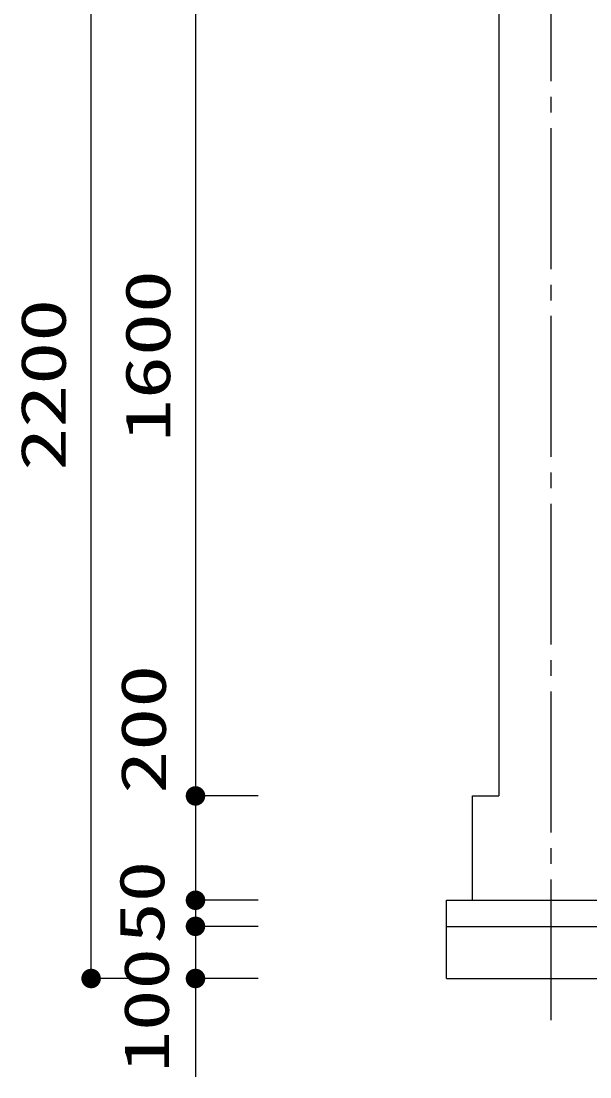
# Model space of a CAD drawing. Units: millimetres, scale not verified. Extents: x -8915 to 8404, y -6690 to 5387.
# Drawn here: x -1267 to -177, y -4285 to -2261 of the extents above; entities that cross this region are included whole.
import ezdxf
from ezdxf.enums import TextEntityAlignment as Align

# ---------------------------------------------------------------- set-up
doc = ezdxf.new("R2010")
doc.units = ezdxf.units.MM
doc.header["$LTSCALE"] = 30
doc.linetypes.add('CHAIN2', pattern=[12, 9, -1, 1, -1])
doc.layers.add('0-2_SEISAKU', color=2, linetype='Continuous', lineweight=25)
doc.layers.add('0-6_SUNPO', color=7, linetype='Continuous', lineweight=25)
doc.styles.add('ＭＳ ゴシック', font='')
doc.styles.get('ＭＳ ゴシック').set_extended_font_data('MS Gothic')

msp = doc.modelspace()

# ---------------------------------------------------------------- linework, layer by layer
at = {"layer": '0-2_SEISAKU', "linetype": 'CHAIN2'}
msp.add_line((-251.51, -1746.17), (-251.51, -4196.17), dxfattribs=at)
at = {"layer": '0-2_SEISAKU'}
for p, q in [((-351.51, -2096.17), (-351.51, -3746.17)), ((-401.51, -3946.17), (-401.51, -3746.17)), ((-401.51, -3746.17), (-351.51, -3746.17)), ((-451.52, -3946.17), (1268.48, -3946.17)), ((-451.52, -4096.17), (-451.52, -3946.17)), ((-451.52, -3996.17), (1268.48, -3996.17)), ((-451.52, -4096.17), (1268.48, -4096.17))]:
    msp.add_line(p, q, dxfattribs=at)
at = {"layer": '0-6_SUNPO', "color": 4}
for p, q in [((-1132.57, -4096.17), (-1132.57, -1896.17)), ((-932.57, -2146.17), (-932.57, -3746.17)), ((-812.57, -3746.17), (-932.57, -3746.17)), ((-812.57, -3746.17), (-932.57, -3746.17)), ((-932.57, -3746.17), (-932.57, -3946.17)), ((-812.57, -3946.17), (-932.57, -3946.17)), ((-812.57, -3946.17), (-932.57, -3946.17)), ((-932.57, -3946.17), (-932.57, -3996.17)), ((-812.57, -3996.17), (-932.57, -3996.17)), ((-812.57, -3996.17), (-932.57, -3996.17)), ((-932.57, -3996.17), (-932.57, -4096.17)), ((-1012.57, -4096.17), (-1132.57, -4096.17)), ((-812.57, -4096.17), (-932.57, -4096.17)), ((-932.57, -4105.54), (-932.57, -4284.76))]:
    msp.add_line(p, q, dxfattribs=at)
at = {"layer": '0-6_SUNPO'}
for points in [[(-950.96, -3742.51), (-932.57, -3746.17), (-951.32, -3746.17)], [(-950.96, -3742.51), (-932.57, -3746.17), (-951.32, -3746.17)], [(-949.89, -3738.99), (-932.57, -3746.17), (-950.96, -3742.51)], [(-949.89, -3738.99), (-932.57, -3746.17), (-950.96, -3742.51)], [(-948.16, -3735.75), (-932.57, -3746.17), (-949.89, -3738.99)], [(-948.16, -3735.75), (-932.57, -3746.17), (-949.89, -3738.99)], [(-945.83, -3732.91), (-932.57, -3746.17), (-948.16, -3735.75)], [(-945.83, -3732.91), (-932.57, -3746.17), (-948.16, -3735.75)], [(-942.99, -3730.58), (-932.57, -3746.17), (-945.83, -3732.91)], [(-942.99, -3730.58), (-932.57, -3746.17), (-945.83, -3732.91)], [(-939.75, -3728.84), (-932.57, -3746.17), (-942.99, -3730.58)], [(-939.75, -3728.84), (-932.57, -3746.17), (-942.99, -3730.58)], [(-936.23, -3727.78), (-932.57, -3746.17), (-939.75, -3728.84)], [(-936.23, -3727.78), (-932.57, -3746.17), (-939.75, -3728.84)], [(-932.57, -3727.42), (-932.57, -3746.17), (-936.23, -3727.78)], [(-932.57, -3727.42), (-932.57, -3746.17), (-936.23, -3727.78)], [(-928.91, -3727.78), (-932.57, -3746.17), (-932.57, -3727.42)], [(-928.91, -3727.78), (-932.57, -3746.17), (-932.57, -3727.42)], [(-925.4, -3728.84), (-932.57, -3746.17), (-928.91, -3727.78)], [(-925.4, -3728.84), (-932.57, -3746.17), (-928.91, -3727.78)], [(-922.15, -3730.58), (-932.57, -3746.17), (-925.4, -3728.84)], [(-922.15, -3730.58), (-932.57, -3746.17), (-925.4, -3728.84)], [(-919.31, -3732.91), (-932.57, -3746.17), (-922.15, -3730.58)], [(-919.31, -3732.91), (-932.57, -3746.17), (-922.15, -3730.58)], [(-916.98, -3735.75), (-932.57, -3746.17), (-919.31, -3732.91)], [(-916.98, -3735.75), (-932.57, -3746.17), (-919.31, -3732.91)], [(-915.25, -3738.99), (-932.57, -3746.17), (-916.98, -3735.75)], [(-915.25, -3738.99), (-932.57, -3746.17), (-916.98, -3735.75)], [(-914.18, -3742.51), (-932.57, -3746.17), (-915.25, -3738.99)], [(-914.18, -3742.51), (-932.57, -3746.17), (-915.25, -3738.99)], [(-913.82, -3746.17), (-932.57, -3746.17), (-914.18, -3742.51)], [(-913.82, -3746.17), (-932.57, -3746.17), (-914.18, -3742.51)], [(-951.32, -3746.17), (-932.57, -3746.17), (-950.96, -3749.83)], [(-951.32, -3746.17), (-932.57, -3746.17), (-950.96, -3749.83)], [(-950.96, -3749.83), (-932.57, -3746.17), (-949.89, -3753.34)], [(-950.96, -3749.83), (-932.57, -3746.17), (-949.89, -3753.34)], [(-949.89, -3753.34), (-932.57, -3746.17), (-948.16, -3756.58)], [(-949.89, -3753.34), (-932.57, -3746.17), (-948.16, -3756.58)], [(-948.16, -3756.58), (-932.57, -3746.17), (-945.83, -3759.43)], [(-948.16, -3756.58), (-932.57, -3746.17), (-945.83, -3759.43)], [(-945.83, -3759.43), (-932.57, -3746.17), (-942.99, -3761.76)], [(-945.83, -3759.43), (-932.57, -3746.17), (-942.99, -3761.76)], [(-942.99, -3761.76), (-932.57, -3746.17), (-939.75, -3763.49)], [(-942.99, -3761.76), (-932.57, -3746.17), (-939.75, -3763.49)], [(-939.75, -3763.49), (-932.57, -3746.17), (-936.23, -3764.56)], [(-939.75, -3763.49), (-932.57, -3746.17), (-936.23, -3764.56)], [(-936.23, -3764.56), (-932.57, -3746.17), (-932.57, -3764.92)], [(-936.23, -3764.56), (-932.57, -3746.17), (-932.57, -3764.92)], [(-932.57, -3764.92), (-932.57, -3746.17), (-928.91, -3764.56)], [(-928.91, -3764.56), (-932.57, -3746.17), (-925.4, -3763.49)], [(-925.4, -3763.49), (-932.57, -3746.17), (-922.15, -3761.76)], [(-922.15, -3761.76), (-932.57, -3746.17), (-919.31, -3759.43)], [(-919.31, -3759.43), (-932.57, -3746.17), (-916.98, -3756.58)], [(-916.98, -3756.58), (-932.57, -3746.17), (-915.25, -3753.34)], [(-915.25, -3753.34), (-932.57, -3746.17), (-914.18, -3749.83)], [(-914.18, -3749.83), (-932.57, -3746.17), (-913.82, -3746.17)], [(-932.57, -3764.92), (-932.57, -3746.17), (-928.91, -3764.56)], [(-928.91, -3764.56), (-932.57, -3746.17), (-925.4, -3763.49)], [(-925.4, -3763.49), (-932.57, -3746.17), (-922.15, -3761.76)], [(-922.15, -3761.76), (-932.57, -3746.17), (-919.31, -3759.43)], [(-919.31, -3759.43), (-932.57, -3746.17), (-916.98, -3756.58)], [(-916.98, -3756.58), (-932.57, -3746.17), (-915.25, -3753.34)], [(-915.25, -3753.34), (-932.57, -3746.17), (-914.18, -3749.83)], [(-914.18, -3749.83), (-932.57, -3746.17), (-913.82, -3746.17)], [(-950.96, -3942.51), (-932.57, -3946.17), (-951.32, -3946.17)], [(-950.96, -3942.51), (-932.57, -3946.17), (-951.32, -3946.17)], [(-951.32, -3946.17), (-932.57, -3946.17), (-950.96, -3949.83)], [(-951.32, -3946.17), (-932.57, -3946.17), (-950.96, -3949.83)], [(-949.89, -3938.99), (-932.57, -3946.17), (-950.96, -3942.51)], [(-949.89, -3938.99), (-932.57, -3946.17), (-950.96, -3942.51)], [(-950.96, -3949.83), (-932.57, -3946.17), (-949.89, -3953.34)], [(-950.96, -3949.83), (-932.57, -3946.17), (-949.89, -3953.34)], [(-948.16, -3935.75), (-932.57, -3946.17), (-949.89, -3938.99)], [(-948.16, -3935.75), (-932.57, -3946.17), (-949.89, -3938.99)], [(-949.89, -3953.34), (-932.57, -3946.17), (-948.16, -3956.58)], [(-949.89, -3953.34), (-932.57, -3946.17), (-948.16, -3956.58)], [(-945.83, -3932.91), (-932.57, -3946.17), (-948.16, -3935.75)], [(-945.83, -3932.91), (-932.57, -3946.17), (-948.16, -3935.75)], [(-948.16, -3956.58), (-932.57, -3946.17), (-945.83, -3959.43)], [(-948.16, -3956.58), (-932.57, -3946.17), (-945.83, -3959.43)], [(-942.99, -3930.58), (-932.57, -3946.17), (-945.83, -3932.91)], [(-942.99, -3930.58), (-932.57, -3946.17), (-945.83, -3932.91)], [(-945.83, -3959.43), (-932.57, -3946.17), (-942.99, -3961.76)], [(-945.83, -3959.43), (-932.57, -3946.17), (-942.99, -3961.76)], [(-939.75, -3928.84), (-932.57, -3946.17), (-942.99, -3930.58)], [(-939.75, -3928.84), (-932.57, -3946.17), (-942.99, -3930.58)], [(-942.99, -3961.76), (-932.57, -3946.17), (-939.75, -3963.49)], [(-942.99, -3961.76), (-932.57, -3946.17), (-939.75, -3963.49)], [(-936.23, -3927.78), (-932.57, -3946.17), (-939.75, -3928.84)], [(-936.23, -3927.78), (-932.57, -3946.17), (-939.75, -3928.84)], [(-939.75, -3963.49), (-932.57, -3946.17), (-936.23, -3964.56)], [(-939.75, -3963.49), (-932.57, -3946.17), (-936.23, -3964.56)], [(-932.57, -3927.42), (-932.57, -3946.17), (-936.23, -3927.78)], [(-932.57, -3927.42), (-932.57, -3946.17), (-936.23, -3927.78)], [(-936.23, -3964.56), (-932.57, -3946.17), (-932.57, -3964.92)], [(-936.23, -3964.56), (-932.57, -3946.17), (-932.57, -3964.92)], [(-928.91, -3927.78), (-932.57, -3946.17), (-932.57, -3927.42)], [(-928.91, -3927.78), (-932.57, -3946.17), (-932.57, -3927.42)], [(-925.4, -3928.84), (-932.57, -3946.17), (-928.91, -3927.78)], [(-925.4, -3928.84), (-932.57, -3946.17), (-928.91, -3927.78)], [(-922.15, -3930.58), (-932.57, -3946.17), (-925.4, -3928.84)], [(-922.15, -3930.58), (-932.57, -3946.17), (-925.4, -3928.84)], [(-919.31, -3932.91), (-932.57, -3946.17), (-922.15, -3930.58)], [(-919.31, -3932.91), (-932.57, -3946.17), (-922.15, -3930.58)], [(-916.98, -3935.75), (-932.57, -3946.17), (-919.31, -3932.91)], [(-916.98, -3935.75), (-932.57, -3946.17), (-919.31, -3932.91)], [(-915.25, -3938.99), (-932.57, -3946.17), (-916.98, -3935.75)], [(-915.25, -3938.99), (-932.57, -3946.17), (-916.98, -3935.75)], [(-914.18, -3942.51), (-932.57, -3946.17), (-915.25, -3938.99)], [(-914.18, -3942.51), (-932.57, -3946.17), (-915.25, -3938.99)], [(-913.82, -3946.17), (-932.57, -3946.17), (-914.18, -3942.51)], [(-913.82, -3946.17), (-932.57, -3946.17), (-914.18, -3942.51)], [(-932.57, -3964.92), (-932.57, -3946.17), (-928.91, -3964.56)], [(-928.91, -3964.56), (-932.57, -3946.17), (-925.4, -3963.49)], [(-925.4, -3963.49), (-932.57, -3946.17), (-922.15, -3961.76)], [(-922.15, -3961.76), (-932.57, -3946.17), (-919.31, -3959.43)], [(-919.31, -3959.43), (-932.57, -3946.17), (-916.98, -3956.58)], [(-916.98, -3956.58), (-932.57, -3946.17), (-915.25, -3953.34)], [(-915.25, -3953.34), (-932.57, -3946.17), (-914.18, -3949.83)], [(-914.18, -3949.83), (-932.57, -3946.17), (-913.82, -3946.17)], [(-932.57, -3964.92), (-932.57, -3946.17), (-928.91, -3964.56)], [(-928.91, -3964.56), (-932.57, -3946.17), (-925.4, -3963.49)], [(-925.4, -3963.49), (-932.57, -3946.17), (-922.15, -3961.76)], [(-922.15, -3961.76), (-932.57, -3946.17), (-919.31, -3959.43)], [(-919.31, -3959.43), (-932.57, -3946.17), (-916.98, -3956.58)], [(-916.98, -3956.58), (-932.57, -3946.17), (-915.25, -3953.34)], [(-915.25, -3953.34), (-932.57, -3946.17), (-914.18, -3949.83)], [(-914.18, -3949.83), (-932.57, -3946.17), (-913.82, -3946.17)], [(-948.16, -3985.75), (-932.57, -3996.17), (-949.89, -3988.99)], [(-948.16, -3985.75), (-932.57, -3996.17), (-949.89, -3988.99)], [(-945.83, -3982.91), (-932.57, -3996.17), (-948.16, -3985.75)], [(-945.83, -3982.91), (-932.57, -3996.17), (-948.16, -3985.75)], [(-942.99, -3980.58), (-932.57, -3996.17), (-945.83, -3982.91)], [(-942.99, -3980.58), (-932.57, -3996.17), (-945.83, -3982.91)], [(-939.75, -3978.84), (-932.57, -3996.17), (-942.99, -3980.58)], [(-939.75, -3978.84), (-932.57, -3996.17), (-942.99, -3980.58)], [(-936.23, -3977.78), (-932.57, -3996.17), (-939.75, -3978.84)], [(-936.23, -3977.78), (-932.57, -3996.17), (-939.75, -3978.84)], [(-932.57, -3977.42), (-932.57, -3996.17), (-936.23, -3977.78)], [(-932.57, -3977.42), (-932.57, -3996.17), (-936.23, -3977.78)], [(-928.91, -3977.78), (-932.57, -3996.17), (-932.57, -3977.42)], [(-928.91, -3977.78), (-932.57, -3996.17), (-932.57, -3977.42)], [(-925.4, -3978.84), (-932.57, -3996.17), (-928.91, -3977.78)], [(-925.4, -3978.84), (-932.57, -3996.17), (-928.91, -3977.78)], [(-922.15, -3980.58), (-932.57, -3996.17), (-925.4, -3978.84)], [(-922.15, -3980.58), (-932.57, -3996.17), (-925.4, -3978.84)], [(-919.31, -3982.91), (-932.57, -3996.17), (-922.15, -3980.58)], [(-919.31, -3982.91), (-932.57, -3996.17), (-922.15, -3980.58)], [(-916.98, -3985.75), (-932.57, -3996.17), (-919.31, -3982.91)], [(-916.98, -3985.75), (-932.57, -3996.17), (-919.31, -3982.91)], [(-915.25, -3988.99), (-932.57, -3996.17), (-916.98, -3985.75)], [(-915.25, -3988.99), (-932.57, -3996.17), (-916.98, -3985.75)], [(-950.96, -3992.51), (-932.57, -3996.17), (-951.32, -3996.17)], [(-950.96, -3992.51), (-932.57, -3996.17), (-951.32, -3996.17)], [(-951.32, -3996.17), (-932.57, -3996.17), (-950.96, -3999.83)], [(-951.32, -3996.17), (-932.57, -3996.17), (-950.96, -3999.83)], [(-949.89, -3988.99), (-932.57, -3996.17), (-950.96, -3992.51)], [(-949.89, -3988.99), (-932.57, -3996.17), (-950.96, -3992.51)], [(-950.96, -3999.83), (-932.57, -3996.17), (-949.89, -4003.34)], [(-950.96, -3999.83), (-932.57, -3996.17), (-949.89, -4003.34)], [(-949.89, -4003.34), (-932.57, -3996.17), (-948.16, -4006.58)], [(-949.89, -4003.34), (-932.57, -3996.17), (-948.16, -4006.58)], [(-948.16, -4006.58), (-932.57, -3996.17), (-945.83, -4009.43)], [(-948.16, -4006.58), (-932.57, -3996.17), (-945.83, -4009.43)], [(-945.83, -4009.43), (-932.57, -3996.17), (-942.99, -4011.76)], [(-945.83, -4009.43), (-932.57, -3996.17), (-942.99, -4011.76)], [(-942.99, -4011.76), (-932.57, -3996.17), (-939.75, -4013.49)], [(-942.99, -4011.76), (-932.57, -3996.17), (-939.75, -4013.49)], [(-939.75, -4013.49), (-932.57, -3996.17), (-936.23, -4014.56)], [(-939.75, -4013.49), (-932.57, -3996.17), (-936.23, -4014.56)], [(-936.23, -4014.56), (-932.57, -3996.17), (-932.57, -4014.92)], [(-936.23, -4014.56), (-932.57, -3996.17), (-932.57, -4014.92)], [(-914.18, -3992.51), (-932.57, -3996.17), (-915.25, -3988.99)], [(-914.18, -3992.51), (-932.57, -3996.17), (-915.25, -3988.99)], [(-913.82, -3996.17), (-932.57, -3996.17), (-914.18, -3992.51)], [(-913.82, -3996.17), (-932.57, -3996.17), (-914.18, -3992.51)], [(-932.57, -4014.92), (-932.57, -3996.17), (-928.91, -4014.56)], [(-928.91, -4014.56), (-932.57, -3996.17), (-925.4, -4013.49)], [(-925.4, -4013.49), (-932.57, -3996.17), (-922.15, -4011.76)], [(-922.15, -4011.76), (-932.57, -3996.17), (-919.31, -4009.43)], [(-919.31, -4009.43), (-932.57, -3996.17), (-916.98, -4006.58)], [(-916.98, -4006.58), (-932.57, -3996.17), (-915.25, -4003.34)], [(-915.25, -4003.34), (-932.57, -3996.17), (-914.18, -3999.83)], [(-914.18, -3999.83), (-932.57, -3996.17), (-913.82, -3996.17)], [(-932.57, -4014.92), (-932.57, -3996.17), (-928.91, -4014.56)], [(-928.91, -4014.56), (-932.57, -3996.17), (-925.4, -4013.49)], [(-925.4, -4013.49), (-932.57, -3996.17), (-922.15, -4011.76)], [(-922.15, -4011.76), (-932.57, -3996.17), (-919.31, -4009.43)], [(-919.31, -4009.43), (-932.57, -3996.17), (-916.98, -4006.58)], [(-916.98, -4006.58), (-932.57, -3996.17), (-915.25, -4003.34)], [(-915.25, -4003.34), (-932.57, -3996.17), (-914.18, -3999.83)], [(-914.18, -3999.83), (-932.57, -3996.17), (-913.82, -3996.17)], [(-1148.16, -4085.75), (-1132.57, -4096.17), (-1149.89, -4088.99)], [(-1145.83, -4082.91), (-1132.57, -4096.17), (-1148.16, -4085.75)], [(-1142.99, -4080.58), (-1132.57, -4096.17), (-1145.83, -4082.91)], [(-1139.75, -4078.84), (-1132.57, -4096.17), (-1142.99, -4080.58)], [(-1136.23, -4077.78), (-1132.57, -4096.17), (-1139.75, -4078.84)], [(-1132.57, -4077.42), (-1132.57, -4096.17), (-1136.23, -4077.78)], [(-1128.91, -4077.78), (-1132.57, -4096.17), (-1132.57, -4077.42)], [(-1125.4, -4078.84), (-1132.57, -4096.17), (-1128.91, -4077.78)], [(-1122.15, -4080.58), (-1132.57, -4096.17), (-1125.4, -4078.84)], [(-1119.31, -4082.91), (-1132.57, -4096.17), (-1122.15, -4080.58)], [(-1116.98, -4085.75), (-1132.57, -4096.17), (-1119.31, -4082.91)], [(-1115.25, -4088.99), (-1132.57, -4096.17), (-1116.98, -4085.75)], [(-948.16, -4085.75), (-932.57, -4096.17), (-949.89, -4088.99)], [(-945.83, -4082.91), (-932.57, -4096.17), (-948.16, -4085.75)], [(-942.99, -4080.58), (-932.57, -4096.17), (-945.83, -4082.91)], [(-939.75, -4078.84), (-932.57, -4096.17), (-942.99, -4080.58)], [(-936.23, -4077.78), (-932.57, -4096.17), (-939.75, -4078.84)], [(-932.57, -4077.42), (-932.57, -4096.17), (-936.23, -4077.78)], [(-928.91, -4077.78), (-932.57, -4096.17), (-932.57, -4077.42)], [(-925.4, -4078.84), (-932.57, -4096.17), (-928.91, -4077.78)], [(-922.15, -4080.58), (-932.57, -4096.17), (-925.4, -4078.84)], [(-919.31, -4082.91), (-932.57, -4096.17), (-922.15, -4080.58)], [(-916.98, -4085.75), (-932.57, -4096.17), (-919.31, -4082.91)], [(-915.25, -4088.99), (-932.57, -4096.17), (-916.98, -4085.75)], [(-1150.96, -4092.51), (-1132.57, -4096.17), (-1151.32, -4096.17)], [(-1151.32, -4096.17), (-1132.57, -4096.17), (-1150.96, -4099.83)], [(-1149.89, -4088.99), (-1132.57, -4096.17), (-1150.96, -4092.51)], [(-1150.96, -4099.83), (-1132.57, -4096.17), (-1149.89, -4103.34)], [(-1149.89, -4103.34), (-1132.57, -4096.17), (-1148.16, -4106.58)], [(-1148.16, -4106.58), (-1132.57, -4096.17), (-1145.83, -4109.43)], [(-1145.83, -4109.43), (-1132.57, -4096.17), (-1142.99, -4111.76)], [(-1142.99, -4111.76), (-1132.57, -4096.17), (-1139.75, -4113.49)], [(-1139.75, -4113.49), (-1132.57, -4096.17), (-1136.23, -4114.56)], [(-1136.23, -4114.56), (-1132.57, -4096.17), (-1132.57, -4114.92)], [(-1114.18, -4092.51), (-1132.57, -4096.17), (-1115.25, -4088.99)], [(-1113.82, -4096.17), (-1132.57, -4096.17), (-1114.18, -4092.51)], [(-1132.57, -4114.92), (-1132.57, -4096.17), (-1128.91, -4114.56)], [(-1128.91, -4114.56), (-1132.57, -4096.17), (-1125.4, -4113.49)], [(-1125.4, -4113.49), (-1132.57, -4096.17), (-1122.15, -4111.76)], [(-1122.15, -4111.76), (-1132.57, -4096.17), (-1119.31, -4109.43)], [(-1119.31, -4109.43), (-1132.57, -4096.17), (-1116.98, -4106.58)], [(-1116.98, -4106.58), (-1132.57, -4096.17), (-1115.25, -4103.34)], [(-1115.25, -4103.34), (-1132.57, -4096.17), (-1114.18, -4099.83)], [(-1114.18, -4099.83), (-1132.57, -4096.17), (-1113.82, -4096.17)], [(-950.96, -4092.51), (-932.57, -4096.17), (-951.32, -4096.17)], [(-951.32, -4096.17), (-932.57, -4096.17), (-950.96, -4099.83)], [(-949.89, -4088.99), (-932.57, -4096.17), (-950.96, -4092.51)], [(-950.96, -4099.83), (-932.57, -4096.17), (-949.89, -4103.34)], [(-949.89, -4103.34), (-932.57, -4096.17), (-948.16, -4106.58)], [(-948.16, -4106.58), (-932.57, -4096.17), (-945.83, -4109.43)], [(-945.83, -4109.43), (-932.57, -4096.17), (-942.99, -4111.76)], [(-942.99, -4111.76), (-932.57, -4096.17), (-939.75, -4113.49)], [(-939.75, -4113.49), (-932.57, -4096.17), (-936.23, -4114.56)], [(-936.23, -4114.56), (-932.57, -4096.17), (-932.57, -4114.92)], [(-914.18, -4092.51), (-932.57, -4096.17), (-915.25, -4088.99)], [(-913.82, -4096.17), (-932.57, -4096.17), (-914.18, -4092.51)], [(-932.57, -4114.92), (-932.57, -4096.17), (-928.91, -4114.56)], [(-928.91, -4114.56), (-932.57, -4096.17), (-925.4, -4113.49)], [(-925.4, -4113.49), (-932.57, -4096.17), (-922.15, -4111.76)], [(-922.15, -4111.76), (-932.57, -4096.17), (-919.31, -4109.43)], [(-919.31, -4109.43), (-932.57, -4096.17), (-916.98, -4106.58)], [(-916.98, -4106.58), (-932.57, -4096.17), (-915.25, -4103.34)], [(-915.25, -4103.34), (-932.57, -4096.17), (-914.18, -4099.83)], [(-914.18, -4099.83), (-932.57, -4096.17), (-913.82, -4096.17)]]:
    msp.add_solid(points, dxfattribs=at)

# ---------------------------------------------------------------- texts
at = {"layer": '0-6_SUNPO', "color": 3, "style": 'ＭＳ ゴシック'}
for s, width, p in [('1600', 1.4, (-955.07, -3067.88)), ('2200', 1.4, (-1155.07, -3123.02)), ('200', 1.4, (-963.29, -3742.13)), ('50', 1.35, (-966.32, -4029.45)), ('100', 1.35, (-957.6, -4276.34))]:
    msp.add_text(s, height=86.59, rotation=90, dxfattribs=dict(at, width=width)).set_placement(p, align=Align.BOTTOM_LEFT)

doc.saveas('drawing.dxf')
